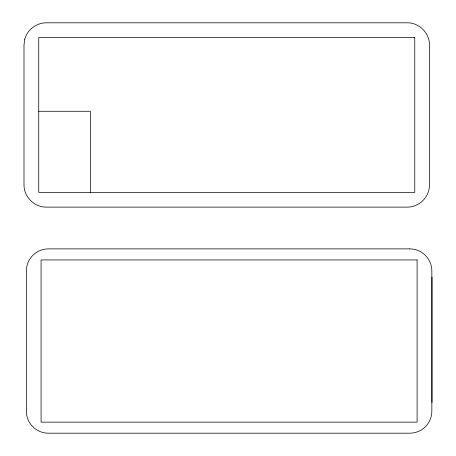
<?xml version="1.0" encoding="UTF-8"?>
<svg xmlns="http://www.w3.org/2000/svg" width="456" height="456" viewBox="0 0 456 456"><rect width="100%" height="100%" fill="white"/><g stroke="black" fill="none" stroke-linecap="round" stroke-linejoin="round"><path stroke-width="0.68" d="M38.743 111.275L90.356 111.275L90.356 192.375M432.003 277.031L432.003 402.374M24.749 39.193L23.997 44.916L23.997 185.005C23.923 196.844 34.28 207.195 46.119 207.121L407.39 207.121C419.229 207.195 429.58 196.844 429.506 185.005L429.506 44.916C429.58 33.083 419.229 22.726 407.39 22.8L46.119 22.8C36.337 22.857 27.337 29.765 24.749 39.193M414.76 37.546L38.743 37.546L38.743 192.375L414.76 192.375L414.76 37.546M409.727 248.879L48.456 248.879A22.116 22.116 0 0 0 26.34 270.995L26.34 411.084A22.116 22.116 0 0 0 48.456 433.2L409.727 433.2A22.116 22.116 0 0 0 431.849 411.084L431.849 270.995A22.116 22.116 0 0 0 409.727 248.879M417.103 259.937L41.086 259.937L41.086 422.142L417.103 422.142L417.103 259.937"/></g></svg>
